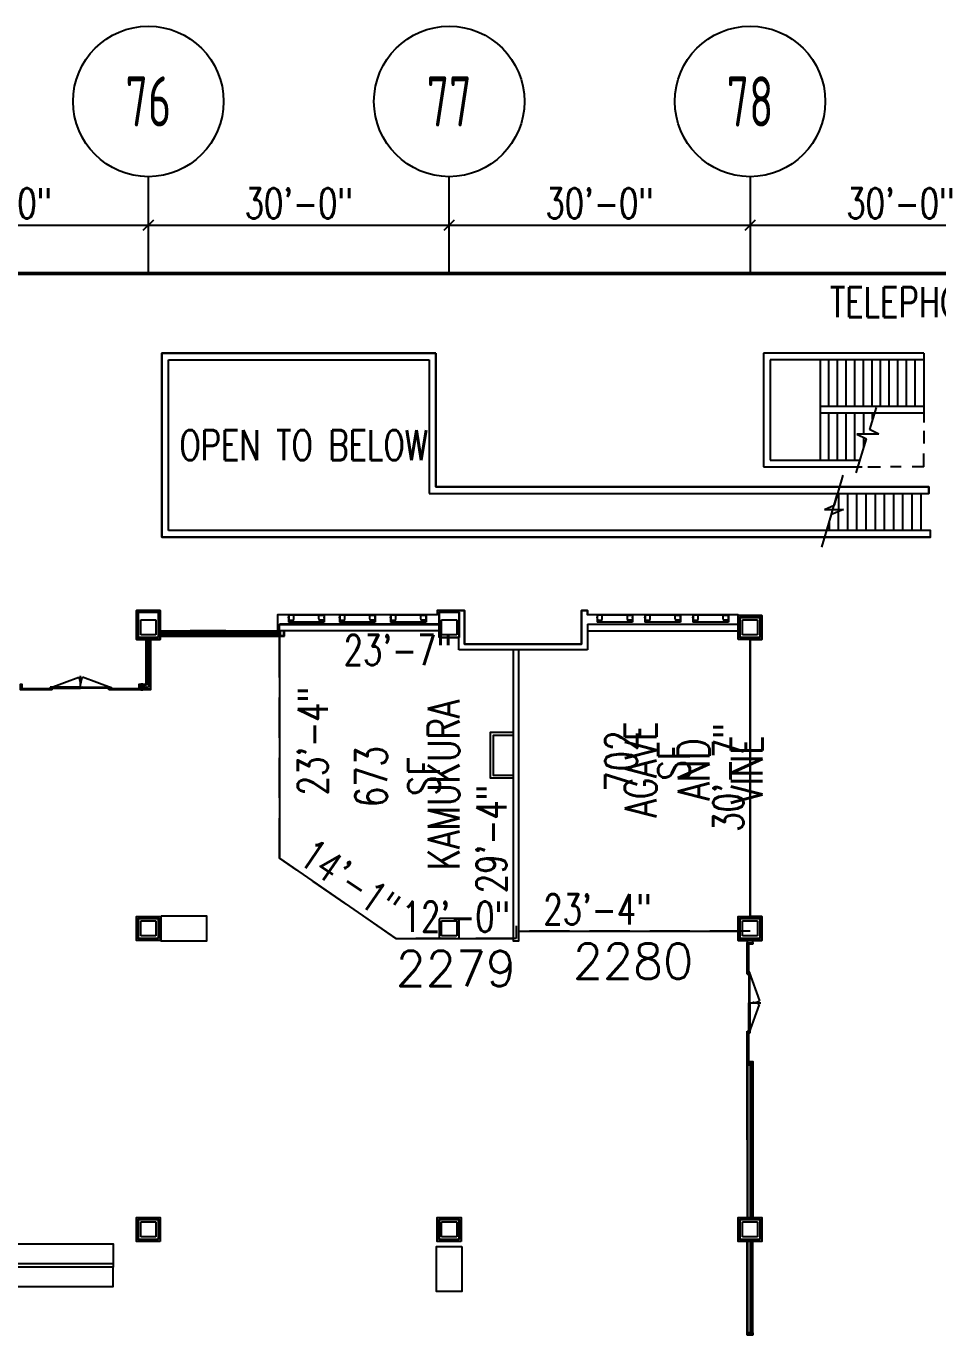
# Model space of a CAD drawing. Extents: x -13345 to 10098, y -1643 to 9113.
# Drawn here: x 7612 to 8703, y 3121 to 4686 of the extents above; entities that cross this region are included whole.
import ezdxf
from ezdxf.enums import TextEntityAlignment as Align

# ---------------------------------------------------------------- set-up
doc = ezdxf.new("R2010")
doc.units = 0
doc.header["$LTSCALE"] = 192
doc.header["$MEASUREMENT"] = 0
for name, pattern in [('DASHED2', [0.375, 0.25, -0.125]), ('HIDDEN', [0.375, 0.25, -0.125]), ('PHANTOM2', [1.25, 0.625, -0.125, 0.125, -0.125, 0.125, -0.125])]:
    doc.linetypes.add(name, pattern=pattern)
doc.layers.get('0').update_dxf_attribs({"linetype": 'CONTINUOUS'})
doc.layers.get('DEFPOINTS').update_dxf_attribs({"linetype": 'CONTINUOUS'})
for name, color, linetype in [('ARCH-DOORS-EXTERIOR', 7, 'CONTINUOUS'), ('ARCH-FEATURES', 2, 'CONTINUOUS'), ('ARCH-OPENINGS-BELOW', 1, 'CONTINUOUS'), ('ARCH-SITE-MISC', 8, 'CONTINUOUS'), ('ARCH-WALLS-EXTERIOR', 5, 'CONTINUOUS'), ('ARCH-WALLS-INTERIOR', 1, 'CONTINUOUS'), ('DIMENSIONS-STRUCTURAL-GRID', 9, 'CONTINUOUS'), ('DIMENSIONS-TENANT', 7, 'CONTINUOUS'), ('FM-SPNO', 3, 'CONTINUOUS'), ('FM-TENANT-SF', 6, 'CONTINUOUS'), ('FM-TEXT-TENANT', 6, 'CONTINUOUS'), ('STRUCTURAL-COLUMNS', 3, 'CONTINUOUS'), ('STRUCTURAL-GRID-TAGS', 8, 'CONTINUOUS'), ('TENANT-DEMISING', 4, 'CONTINUOUS'), ('TENANT-STOREFRONT-LEASELINE', 3, 'DASHED2'), ('TEXT-GENERAL', 2, 'CONTINUOUS')]:
    doc.layers.add(name, color=color, linetype=linetype)
doc.layers.add('COMMON AREA FILL', color=7, linetype='CONTINUOUS', true_color=0xdedede)
doc.styles.add('DIM', font='dim', dxfattribs={"width": 0.75})
doc.styles.add('FMSTXT', font='simplex.shx', dxfattribs={"width": 0.75})
doc.styles.add('SIMPLEX', font='SIMPLEX.shx', dxfattribs={"width": 0.75})
doc.styles.get("Standard").update_dxf_attribs({"font": 'txt.shx', "width": 0.75})
doc.dimstyles.new('LOD-EX-GRID (with ticks)', dxfattribs={"dimscale": 0, "dimtxt": 36, "dimasz": 12, "dimexe": 12, "dimexo": 12, "dimgap": 8, "dimtad": 1, "dimdec": 0, "dimrnd": 0.0625, "dimzin": 3, "dimdsep": 46, "dimlunit": 4, "dimtxsty": 'Standard', "dimblk1": 'OBLIQUE', "dimblk2": 'OBLIQUE', "dimsah": 1, "dimcen": 0, "dimclrt": 256, "dimadec": 0, "dimazin": 0, "dimtfac": 6, "dimtdec": 0, "dimtofl": 0, "dimtmove": 1, "dimatfit": 3, "dimldrblk": 'OBLIQUE', "dimfxl": 1, "dimfrac": 2, "dimtolj": 1, "dimtzin": 3, "dimarcsym": 0})
doc.dimstyles.new('LP-SP-MP (without ticks)', dxfattribs={"dimscale": 0, "dimtxt": 36, "dimasz": 12, "dimexe": 8, "dimexo": 8, "dimgap": 8, "dimtad": 1, "dimdec": 0, "dimrnd": 0.0625, "dimzin": 3, "dimdsep": 46, "dimlunit": 4, "dimtxsty": 'Standard', "dimblk1": 'OBLIQUE', "dimblk2": 'OBLIQUE', "dimsah": 1, "dimcen": 0.5, "dimse1": 1, "dimse2": 1, "dimsd1": 1, "dimsd2": 1, "dimclrt": 256, "dimadec": 0, "dimazin": 0, "dimtfac": 6, "dimtdec": 0, "dimtofl": 0, "dimtmove": 0, "dimatfit": 3, "dimldrblk": 'OBLIQUE', "dimfxl": 1, "dimfrac": 2, "dimtolj": 1, "dimtzin": 3, "dimarcsym": 0})

# ---------------------------------------------------------------- blocks, each defined once
blk = doc.blocks.new('UNITSQUARE')
for p, q in [((1, 1), (0, 1)), ((0, 1), (0, 0)), ((1, 0), (1, 1)), ((0, 0), (1, 0))]:
    blk.add_line(p, q)
blk = doc.blocks.new('COLNUMC')
at = {"linetype": 'Continuous'}
blk.add_circle((0, 0), 90, dxfattribs=at)
at = {"linetype": 'Continuous', "style": 'DIM', "width": 0.75}
blk.add_attdef('COLUMN', text='', height=60, dxfattribs=at).set_placement((0, 0), align=Align.MIDDLE)
blk = doc.blocks.new('_OBLIQUE')
at = {"color": 0, "linetype": 'ByBlock'}
blk.add_line((-0.5, -0.5), (0.5, 0.5), dxfattribs=at)
blk = doc.blocks.new('*D88')
at = {"layer": 'DEFPOINTS', "color": 0, "transparency": 16777216}
for p in [(7398.1, 4447.9), (7758.1, 4447.9), (7758.1, 4447.9)]:
    blk.add_point(p, dxfattribs=at)
at = {"layer": 'DIMENSIONS-STRUCTURAL-GRID', "color": 0, "lineweight": -2, "transparency": 16777216}
blk.add_line((7398.1, 4447.9), (7758.1, 4447.9), dxfattribs=at)
at = {"layer": 'DIMENSIONS-STRUCTURAL-GRID', "color": 0, "lineweight": -2, "transparency": 16777216, "xscale": 12, "yscale": 12, "zscale": 12, "rotation": 180}
blk.add_blockref('_OBLIQUE', (7398.1, 4447.9), dxfattribs=at)
at = {"layer": 'DIMENSIONS-STRUCTURAL-GRID', "color": 0, "lineweight": -2, "transparency": 16777216, "xscale": 12, "yscale": 12, "zscale": 12}
blk.add_blockref('_OBLIQUE', (7758.1, 4447.9), dxfattribs=at)
at = {"layer": 'DIMENSIONS-STRUCTURAL-GRID', "transparency": 16777216, "insert": (7578.1, 4473.9), "char_height": 36, "attachment_point": 5}
blk.add_mtext('\\A1;30\'-0"', dxfattribs=at)
blk = doc.blocks.new('*D89')
at = {"layer": 'DEFPOINTS', "color": 0, "transparency": 16777216}
for p in [(7758.1, 4447.9), (8118.1, 4447.9), (8118.1, 4447.9)]:
    blk.add_point(p, dxfattribs=at)
at = {"layer": 'DIMENSIONS-STRUCTURAL-GRID', "color": 0, "lineweight": -2, "transparency": 16777216}
blk.add_line((7758.1, 4447.9), (8118.1, 4447.9), dxfattribs=at)
at = {"layer": 'DIMENSIONS-STRUCTURAL-GRID', "color": 0, "lineweight": -2, "transparency": 16777216, "xscale": 12, "yscale": 12, "zscale": 12, "rotation": 180}
blk.add_blockref('_OBLIQUE', (7758.1, 4447.9), dxfattribs=at)
at = {"layer": 'DIMENSIONS-STRUCTURAL-GRID', "color": 0, "lineweight": -2, "transparency": 16777216, "xscale": 12, "yscale": 12, "zscale": 12}
blk.add_blockref('_OBLIQUE', (8118.1, 4447.9), dxfattribs=at)
at = {"layer": 'DIMENSIONS-STRUCTURAL-GRID', "transparency": 16777216, "insert": (7938.1, 4473.9), "char_height": 36, "attachment_point": 5}
blk.add_mtext('\\A1;30\'-0"', dxfattribs=at)
blk = doc.blocks.new('*D90')
at = {"layer": 'DEFPOINTS', "color": 0, "transparency": 16777216}
for p in [(8118.1, 4447.9), (8478.1, 4447.9), (8478.1, 4447.9)]:
    blk.add_point(p, dxfattribs=at)
at = {"layer": 'DIMENSIONS-STRUCTURAL-GRID', "color": 0, "lineweight": -2, "transparency": 16777216}
blk.add_line((8118.1, 4447.9), (8478.1, 4447.9), dxfattribs=at)
at = {"layer": 'DIMENSIONS-STRUCTURAL-GRID', "color": 0, "lineweight": -2, "transparency": 16777216, "xscale": 12, "yscale": 12, "zscale": 12, "rotation": 180}
blk.add_blockref('_OBLIQUE', (8118.1, 4447.9), dxfattribs=at)
at = {"layer": 'DIMENSIONS-STRUCTURAL-GRID', "color": 0, "lineweight": -2, "transparency": 16777216, "xscale": 12, "yscale": 12, "zscale": 12}
blk.add_blockref('_OBLIQUE', (8478.1, 4447.9), dxfattribs=at)
at = {"layer": 'DIMENSIONS-STRUCTURAL-GRID', "transparency": 16777216, "insert": (8298.1, 4473.9), "char_height": 36, "attachment_point": 5}
blk.add_mtext('\\A1;30\'-0"', dxfattribs=at)
blk = doc.blocks.new('*D91')
at = {"layer": 'DEFPOINTS', "color": 0, "transparency": 16777216}
for p in [(8478.1, 4447.9), (8838.1, 4447.9), (8838.1, 4447.9)]:
    blk.add_point(p, dxfattribs=at)
at = {"layer": 'DIMENSIONS-STRUCTURAL-GRID', "color": 0, "lineweight": -2, "transparency": 16777216}
blk.add_line((8478.1, 4447.9), (8838.1, 4447.9), dxfattribs=at)
at = {"layer": 'DIMENSIONS-STRUCTURAL-GRID', "color": 0, "lineweight": -2, "transparency": 16777216, "xscale": 12, "yscale": 12, "zscale": 12, "rotation": 180}
blk.add_blockref('_OBLIQUE', (8478.1, 4447.9), dxfattribs=at)
at = {"layer": 'DIMENSIONS-STRUCTURAL-GRID', "color": 0, "lineweight": -2, "transparency": 16777216, "xscale": 12, "yscale": 12, "zscale": 12}
blk.add_blockref('_OBLIQUE', (8838.1, 4447.9), dxfattribs=at)
at = {"layer": 'DIMENSIONS-STRUCTURAL-GRID', "transparency": 16777216, "insert": (8658.1, 4473.9), "char_height": 36, "attachment_point": 5}
blk.add_mtext('\\A1;30\'-0"', dxfattribs=at)
blk = doc.blocks.new('24X24COL')
blk.add_lwpolyline([(5059.8, 287.2), (5059.8, 265.2), (5060.8, 264.2), (5082.8, 264.2), (5083.8, 265.2), (5083.8, 287.2), (5082.8, 288.2), (5060.8, 288.2)], close=True)
blk = doc.blocks.new('30x24COL')
blk.add_lwpolyline([(-12, 17), (-12, -11), (-11, -12), (11, -12), (12, -11), (12, 17), (11, 18), (-11, 18)], close=True)
blk = doc.blocks.new('single slider')
for p, q in [((1170.3, -29.7), (1206.2, -29.7)), ((1170.3, -31), (1170.3, -29.7)), ((1206.1, -31), (1170.3, -31)), ((1172.5, -30.3), (1171.9, -29.8)), ((1172.5, -30.5), (1171.9, -31)), ((1172.1, -30.3), (1203.1, -30.3)), ((1172.1, -30.5), (1203.1, -30.5)), ((1202.7, -30.3), (1203.3, -29.8)), ((1202.7, -30.5), (1203.3, -31)), ((1203.1, -30.3), (1203.1, -30.5)), ((1203.3, -31), (1203.3, -29.7)), ((1206.2, -31.3), (1205, -31.3)), ((1205, -31.3), (1205, -31.5)), ((1206.1, -31.3), (1206.1, -31)), ((1206.2, -29.7), (1206.2, -31.1)), ((1206.3, -31.1), (1206.3, -31.4)), ((1206.2, -31.5), (1205, -31.5)), ((1205, -31.5), (1205.1, -31.5)), ((1205, -31.5), (1205, -31.5)), ((1205.5, -31.5), (1205.5, -31.5)), ((1206.3, -31.4), (1205.9, -31.4)), ((1205.9, -31.5), (1205.9, -31.4)), ((1205.9, -31.5), (1205.9, -31.5))]:
    blk.add_line(p, q)
at = {"linetype": 'Continuous'}
for p, q in [((1170.3, -29.7), (1170.3, -31)), ((1171.9, -29.7), (1171.9, -31)), ((1172.1, -30.3), (1172.1, -30.5)), ((1206.2, -31.3), (1205.9, -31.4)), ((1206.2, -31.1), (1206.3, -31.1))]:
    blk.add_line(p, q, dxfattribs=at)
blk = doc.blocks.new('bi-part glass slider door')
for p, q in [((3023.8, -911.1), (3060.1, -911.1)), ((3023.8, -911.1), (3023.8, -912.4)), ((3060.1, -912.4), (3023.8, -912.4)), ((3026, -911.7), (3025.4, -911.2)), ((3026, -911.8), (3025.4, -912.3)), ((3058.3, -911.7), (3025.6, -911.7)), ((3058.3, -911.8), (3025.6, -911.8)), ((3057.4, -912.8), (3057.4, -912.5)), ((3057.4, -912.5), (3057.8, -912.5)), ((3057.5, -912.4), (3058.8, -912.4)), ((3057.5, -912.6), (3058.8, -912.6)), ((3057.5, -914.1), (3057.5, -912.8)), ((3094, -914.1), (3057.5, -914.1)), ((3057.6, -912.6), (3057.6, -912.9)), ((3057.6, -912.9), (3094, -912.9)), ((3057.9, -912.4), (3057.8, -912.4)), ((3057.8, -912.4), (3057.8, -912.5)), ((3057.9, -911.7), (3058.5, -911.2)), ((3057.9, -911.8), (3058.5, -912.3)), ((3058.3, -912.4), (3058.2, -912.4)), ((3058.8, -912.4), (3058.6, -912.4)), ((3058.8, -912.6), (3058.8, -912.4)), ((3058.8, -912.4), (3058.8, -912.4)), ((3060.1, -911.1), (3060.1, -912.4)), ((3061, -913.4), (3060.4, -912.9)), ((3060.4, -912.9), (3060.4, -914.1)), ((3061, -913.6), (3060.4, -914.1)), ((3092.2, -913.4), (3060.6, -913.4)), ((3060.6, -913.6), (3060.6, -913.4)), ((3092.2, -913.6), (3060.6, -913.6)), ((3091.8, -913.4), (3092.4, -912.9)), ((3091.8, -913.6), (3092.4, -914.1)), ((3130.4, -912.9), (3094, -912.9)), ((3094, -914.1), (3130.5, -914.1)), ((3096.2, -913.4), (3095.6, -912.9)), ((3096.2, -913.6), (3095.6, -914.1)), ((3095.9, -913.4), (3127.4, -913.4)), ((3095.9, -913.6), (3127.4, -913.6)), ((3127, -913.4), (3127.6, -912.9)), ((3127, -913.6), (3127.6, -914.1)), ((3127.4, -913.6), (3127.4, -913.4)), ((3127.6, -912.9), (3127.6, -914.1)), ((3127.9, -911.1), (3164.3, -911.1)), ((3127.9, -911.1), (3127.9, -912.4)), ((3164.3, -912.4), (3127.9, -912.4)), ((3130.5, -912.4), (3129.3, -912.4)), ((3129.3, -912.6), (3129.3, -912.4)), ((3129.3, -912.4), (3129.4, -912.4)), ((3129.3, -912.4), (3129.3, -912.4)), ((3130.5, -912.6), (3129.3, -912.6)), ((3130.1, -911.7), (3129.5, -911.2)), ((3130.1, -911.8), (3129.5, -912.3)), ((3162.4, -911.7), (3129.7, -911.7)), ((3162.4, -911.8), (3129.7, -911.8)), ((3129.8, -912.4), (3129.8, -912.4)), ((3130.2, -912.4), (3130.2, -912.4)), ((3130.2, -912.4), (3130.2, -912.5)), ((3130.6, -912.5), (3130.2, -912.5)), ((3130.4, -912.6), (3130.4, -912.9)), ((3130.5, -914.1), (3130.5, -912.8)), ((3130.6, -912.8), (3130.6, -912.5)), ((3162, -911.7), (3162.6, -911.2)), ((3162, -911.8), (3162.6, -912.3)), ((3164.3, -911.1), (3164.3, -912.4))]:
    blk.add_line(p, q)
at = {"linetype": 'Continuous'}
for p, q in [((3025.4, -912.4), (3025.4, -911.1)), ((3025.6, -911.8), (3025.6, -911.7)), ((3057.5, -912.8), (3057.4, -912.8)), ((3057.5, -912.6), (3057.8, -912.5)), ((3058.3, -911.8), (3058.3, -911.7)), ((3058.5, -912.4), (3058.5, -911.1)), ((3092.2, -913.6), (3092.2, -913.4)), ((3092.4, -914.1), (3092.4, -912.9)), ((3095.6, -914.1), (3095.6, -912.9)), ((3095.9, -913.6), (3095.9, -913.4)), ((3129.5, -912.4), (3129.5, -911.1)), ((3129.7, -911.8), (3129.7, -911.7)), ((3130.5, -912.6), (3130.2, -912.5)), ((3130.5, -912.8), (3130.6, -912.8)), ((3162.4, -911.8), (3162.4, -911.7)), ((3162.6, -912.4), (3162.6, -911.1))]:
    blk.add_line(p, q, dxfattribs=at)
for points in [[(3022, -911.1), (3023.8, -911.1), (3023.8, -917.6), (3022, -917.6), (3022, -911.1)], [(3094, -912.9), (3094, -914.1)], [(3164.3, -911.1), (3166, -911.1), (3166, -917.6), (3164.3, -917.6), (3164.3, -911.1)]]:
    blk.add_lwpolyline(points)
at = {"linetype": 'PHANTOM2'}
for points in [[(3057.5, -913.5), (3091.8, -925.9)], [(3130.5, -913.5), (3096.2, -925.9)]]:
    blk.add_lwpolyline(points, dxfattribs=at)
at = {"linetype": 'HIDDEN'}
blk.add_lwpolyline([(3094, -914.1), (3094, -927.5)], dxfattribs=at)
at = {"linetype": 'PHANTOM2'}
for centre, start, end in [((3075.7, -917.2), 331.7274, 357.8945), ((3112.4, -917.2), 182.1055, 208.2726)]:
    blk.add_arc(centre, 18.4, start, end, dxfattribs=at)
blk = doc.blocks.new('fms4rm')
blk.add_attdef('FMS:RMID', text='', height=12).set_placement((0, 0), align=Align.MIDDLE_CENTER)
blk = doc.blocks.new('*D609')
at = {"layer": 'DEFPOINTS', "color": 0, "transparency": 16777216}
for p in [(8054.1, 3594.8), (8198.1, 3594.8), (8198.1, 3594.8)]:
    blk.add_point(p, dxfattribs=at)
at = {"layer": 'DIMENSIONS-TENANT', "transparency": 16777216, "insert": (8126.1, 3620.8), "char_height": 36, "attachment_point": 5}
blk.add_mtext('\\A1;12\'-0"', dxfattribs=at)
blk = doc.blocks.new('*D610')
at = {"layer": 'DEFPOINTS', "color": 0, "transparency": 16777216}
for p in [(7915.1, 3690.8), (7915.1, 3690.8), (8054.1, 3594.8)]:
    blk.add_point(p, dxfattribs=at)
at = {"layer": 'DIMENSIONS-TENANT', "transparency": 16777216, "insert": (7999.3, 3664.2), "char_height": 36, "attachment_point": 5, "rotation": 325.3692}
blk.add_mtext('\\A1;14\'-1"', dxfattribs=at)
blk = doc.blocks.new('*D611')
at = {"layer": 'DEFPOINTS', "color": 0, "transparency": 16777216}
for p in [(7915.1, 3970.8), (7980.8, 3970.8), (7915.1, 3690.8)]:
    blk.add_point(p, dxfattribs=at)
at = {"layer": 'DIMENSIONS-TENANT', "transparency": 16777216, "insert": (7954.8, 3830.8), "char_height": 36, "attachment_point": 5, "rotation": 90}
blk.add_mtext('\\A1;23\'-4"', dxfattribs=at)
blk = doc.blocks.new('*D612')
at = {"layer": 'DEFPOINTS', "color": 0, "transparency": 16777216}
for p in [(7915.1, 3970.8), (8198.1, 3946.8), (8198.1, 3913.7)]:
    blk.add_point(p, dxfattribs=at)
at = {"layer": 'DIMENSIONS-TENANT', "transparency": 16777216, "insert": (8056.6, 3939.7), "char_height": 36, "attachment_point": 5}
blk.add_mtext('\\A1;23\'-7"', dxfattribs=at)
blk = doc.blocks.new('*D613')
at = {"layer": 'DEFPOINTS', "color": 0, "transparency": 16777216}
for p in [(8194.6, 3946.8), (8198.1, 3946.8), (8198.1, 3594.8)]:
    blk.add_point(p, dxfattribs=at)
at = {"layer": 'DIMENSIONS-TENANT', "transparency": 16777216, "insert": (8168.6, 3713.7), "char_height": 36, "attachment_point": 5, "rotation": 90}
blk.add_mtext('\\A1;29\'-4"', dxfattribs=at)
blk = doc.blocks.new('*D625')
at = {"layer": 'DEFPOINTS', "color": 0, "transparency": 16777216}
for p in [(8198.1, 3603.6), (8478.1, 3603.6), (8478.1, 3603.6)]:
    blk.add_point(p, dxfattribs=at)
at = {"layer": 'DIMENSIONS-TENANT', "transparency": 16777216, "insert": (8295.6, 3629.6), "char_height": 36, "attachment_point": 5}
blk.add_mtext('\\A1;23\'-4"', dxfattribs=at)
blk = doc.blocks.new('*D630')
at = {"layer": 'DEFPOINTS', "color": 0, "transparency": 16777216}
for p in [(8478.1, 3970.8), (8478.1, 3970.8), (8478.1, 3603.6)]:
    blk.add_point(p, dxfattribs=at)
at = {"layer": 'DIMENSIONS-TENANT', "transparency": 16777216, "insert": (8452.1, 3787.2), "char_height": 36, "attachment_point": 5, "rotation": 90}
blk.add_mtext('\\A1;30\'-7"', dxfattribs=at)

msp = doc.modelspace()

# ---------------------------------------------------------------- linework, layer by layer
at = {"layer": 'ARCH-DOORS-EXTERIOR'}
for points in [[(7810.3, 3956.1), (7810.3, 3962.6), (7808.3, 3962.6), (7808.3, 3956.1)], [(7848.3, 3956.1), (7848.3, 3962.6), (7846.3, 3962.6), (7846.3, 3956.1)]]:
    msp.add_lwpolyline(points, close=True, dxfattribs=at)
at = {"layer": 'ARCH-FEATURES'}
for p, q in [((8494.1, 4294.8), (8494.1, 4158.8)), ((8686.1, 4294.8), (8494.1, 4294.8)), ((8686.1, 4294.8), (8686.1, 4211.8)), ((8502.1, 4286.8), (8502.1, 4166.8)), ((8686.1, 4286.8), (8502.1, 4286.8)), ((8562.1, 4287.8), (8562.1, 4167.8)), ((8572.4, 4230.8), (8572.4, 4286.8)), ((8582.7, 4230.8), (8582.7, 4286.8)), ((8593.1, 4230.8), (8593.1, 4286.8)), ((8603.4, 4230.8), (8603.4, 4286.8)), ((8613.7, 4230.8), (8613.7, 4286.8)), ((8624.1, 4230.8), (8624.1, 4286.8)), ((8634.4, 4230.8), (8634.4, 4286.8)), ((8644.7, 4230.8), (8644.7, 4286.8)), ((8655.1, 4230.8), (8655.1, 4286.8)), ((8665.4, 4230.8), (8665.4, 4286.8)), ((8675.7, 4230.8), (8675.7, 4286.8)), ((8686.1, 4230.8), (8562.1, 4230.8)), ((8629.1, 4229.8), (8620.9, 4203.3)), ((8686.1, 4222.8), (8562.1, 4222.8)), ((8572.4, 4166.8), (8572.4, 4222.8)), ((8582.7, 4166.8), (8582.7, 4222.8)), ((8593.1, 4166.8), (8593.1, 4222.8)), ((8603.4, 4166.8), (8603.4, 4222.8)), ((8613.7, 4222.8), (8613.7, 4197.8)), ((8624.1, 4222.8), (8624.1, 4215.8)), ((8606.1, 4197.8), (8617.5, 4192.1)), ((8632.1, 4197.8), (8606.1, 4197.8)), ((8632.1, 4197.8), (8620.9, 4203.3)), ((8686.1, 4201.7), (8686.1, 4186.8)), ((8605.1, 4151.8), (8617.5, 4192.1)), ((8613.7, 4192.8), (8613.7, 4181.8)), ((8502.1, 4166.8), (8609.7, 4166.8)), ((8686.1, 4158.8), (8686.1, 4174.8)), ((8494.1, 4158.8), (8612.1, 4158.8)), ((8589.1, 4148.8), (8578.7, 4113.1)), ((8619.1, 4158.8), (8634.1, 4158.8)), ((8659.1, 4158.8), (8646.1, 4158.8)), ((8686.1, 4158.8), (8672.1, 4158.8)), ((8584.1, 4127.8), (8584.1, 4108.8)), ((8595.1, 4082.8), (8595.1, 4126.8)), ((8606.1, 4082.8), (8606.1, 4126.8)), ((8617.1, 4082.8), (8617.1, 4126.8)), ((8628.1, 4082.8), (8628.1, 4126.8)), ((8639.1, 4082.8), (8639.1, 4126.8)), ((8650.1, 4082.8), (8650.1, 4126.8)), ((8661.1, 4082.8), (8661.1, 4126.8)), ((8672.1, 4082.8), (8672.1, 4126.8)), ((8683.1, 4082.8), (8683.1, 4126.8)), ((8564.1, 4062.8), (8575.5, 4101.9)), ((8567.1, 4107.8), (8578.7, 4113.1)), ((8567.1, 4107.8), (8590.1, 4107.8)), ((8590.1, 4107.8), (8575.5, 4101.9)), ((8584.1, 4082.8), (8584.1, 4105.3)), ((8573.1, 4082.8), (8573.1, 4092.8)), ((7772.3, 3962.4), (7808.3, 3962.4)), ((7915.1, 3962.4), (7848.3, 3962.4)), ((7852.5, 3961.7), (7915.8, 3961.7)), ((8106.1, 3969.8), (7915.1, 3969.7)), ((7915.1, 3962.8), (7915.1, 3962.4)), ((7921.1, 3956.4), (7921.1, 3962.8)), ((7755.1, 3952.5), (7755.1, 3898.5)), ((7755.8, 3950.8), (7755.8, 3897.8)), ((7758.1, 3950.8), (7758.1, 3895.5)), ((7760.3, 3950.8), (7760.3, 3893.3)), ((7761.1, 3892.5), (7761.1, 3952.5)), ((7808.3, 3956.4), (7772.3, 3956.4)), ((7848.3, 3959.4), (7850.8, 3959.4)), ((7848.3, 3956.4), (7921.1, 3956.4)), ((7852.5, 3959.4), (7915.8, 3959.3)), ((7852.5, 3957.2), (7915.8, 3957.2)), ((8478.1, 3954.8), (8478.1, 3621)), ((7755.1, 3898.5), (7749.1, 3898.5)), ((7755.1, 3897.8), (7753.3, 3897.8)), ((7755.1, 3897.8), (7755.8, 3897.8)), ((7751.6, 3892.5), (7761.1, 3892.5)), ((7753.3, 3895.5), (7758.1, 3895.5)), ((7753.3, 3893.3), (7760.3, 3893.3)), ((8475.1, 3443.5), (8475.1, 3261)), ((8478.1, 3443.5), (8478.1, 3261)), ((8481.1, 3261), (8481.1, 3443.5)), ((8475.1, 3232.5), (8475.1, 3123.3)), ((8478.1, 3232.5), (8478.1, 3123.3)), ((8481.1, 3123.3), (8481.1, 3232.5))]:
    msp.add_line(p, q, dxfattribs=at)
for points in [[(7772.3, 3957.2), (7774.1, 3957.2), (7774.1, 3961.7), (7772.3, 3961.7)], [(7806.5, 3957.1), (7808.3, 3957.1), (7808.3, 3961.6), (7806.5, 3961.6)], [(7850.8, 3957.2), (7852.5, 3957.2), (7852.5, 3961.7), (7850.8, 3961.7)], [(7920.3, 3957.2), (7920.3, 3962.8), (7915.8, 3962.8), (7915.8, 3957.2)], [(7755.8, 3952.5), (7755.8, 3950.8), (7760.3, 3950.8), (7760.3, 3952.5)], [(7751.6, 3893.3), (7753.3, 3893.3), (7753.3, 3897.8), (7751.6, 3897.8)]]:
    msp.add_lwpolyline(points, close=True, dxfattribs=at)
for points in [[(7774.1, 3961.7), (7806.5, 3961.6)], [(7774.1, 3959.4), (7806.5, 3959.4)], [(7774.1, 3957.2), (7806.5, 3957.1)], [(7773.5, 3622), (7827.5, 3622), (7827.5, 3591.5), (7773.5, 3591.5), (7773.5, 3622)], [(7440.1, 3229.6), (7716.1, 3229.6), (7716.1, 3205.6), (7440.1, 3205.6)], [(7440.1, 3229.6), (7440.1, 3178.6), (7716.1, 3178.6), (7716.1, 3201.6)], [(8133.3, 3226.5), (8133.3, 3172.5), (8102.8, 3172.5), (8102.8, 3226.5), (8133.3, 3226.5)], [(7716.1, 3205.6), (7716.1, 3203.6), (7716.1, 3201.6), (7440.1, 3201.6)]]:
    msp.add_lwpolyline(points, dxfattribs=at)
at = {"layer": 'ARCH-OPENINGS-BELOW'}
for p, q in [((7774.1, 4074.8), (7774.1, 4294.8)), ((7774.1, 4294.8), (8102.1, 4294.8)), ((8102.1, 4294.8), (8102.1, 4134.8)), ((7782.1, 4082.8), (7782.1, 4286.8)), ((7782.1, 4286.8), (8094.1, 4286.8)), ((8094.1, 4286.8), (8094.1, 4126.8)), ((8102.1, 4134.8), (8692.1, 4134.8)), ((8692.1, 4134.8), (8692.1, 4126.8)), ((8094.1, 4126.8), (8692.1, 4126.8)), ((8694.1, 4074.8), (7774.1, 4074.8)), ((8694.1, 4082.8), (7782.1, 4082.8)), ((8694.1, 4074.8), (8694.1, 4082.8))]:
    msp.add_line(p, q, dxfattribs=at)
at = {"layer": 'ARCH-SITE-MISC'}
msp.add_line((8940.3, 4390.8), (7397.2, 4390.8), dxfattribs=at)
at = {"layer": 'ARCH-WALLS-EXTERIOR'}
for p, q in [((7912.8, 3981.8), (7912.8, 3962.8)), ((7926, 3981.8), (7912.8, 3981.8)), ((7926, 3981.8), (7926, 3973)), ((7987, 3981.8), (7968.6, 3981.8)), ((7968.6, 3981.8), (7968.6, 3973)), ((7987, 3981.8), (7987, 3973)), ((8048, 3981.8), (8029.6, 3981.8)), ((8029.6, 3981.8), (8029.6, 3973)), ((8048, 3981.8), (8048, 3973)), ((8103.8, 3981.8), (8090.6, 3981.8)), ((8090.6, 3981.8), (8090.6, 3973)), ((8103.8, 3987), (8132.3, 3987)), ((8103.8, 3987), (8103.8, 3981.8)), ((8106.1, 3954.8), (8106.1, 3984.8)), ((8106.1, 3984.8), (8130.1, 3984.8)), ((8130.1, 3987), (8136.6, 3987)), ((8130.1, 3984.8), (8130.1, 3954.8)), ((8136.6, 3987), (8136.6, 3946.8)), ((8276.6, 3946.8), (8276.6, 3987)), ((8276.6, 3987), (8283.6, 3987)), ((8283.6, 3987), (8283.6, 3981.8)), ((8295, 3981.8), (8283.6, 3981.8)), ((8295, 3981.8), (8295, 3973)), ((8352.4, 3981.8), (8337.5, 3981.8)), ((8337.5, 3981.8), (8337.5, 3973)), ((8352.4, 3981.8), (8352.4, 3973)), ((8409.8, 3981.8), (8393, 3981.8)), ((8395, 3981.8), (8395, 3973)), ((8409.8, 3981.8), (8409.8, 3973)), ((8463.8, 3981.8), (8452.4, 3981.8)), ((8452.4, 3981.8), (8452.4, 3973)), ((8463.8, 3952.5), (8463.8, 3981.8)), ((8463.8, 3981), (8492.3, 3981)), ((8492.3, 3981), (8492.3, 3952.5)), ((7915.1, 3962.8), (7912.8, 3962.8)), ((8106.1, 3970.8), (7915.1, 3970.8)), ((7915.1, 3962.8), (7915.1, 3970.8)), ((8106.1, 3962.8), (7915.1, 3962.8)), ((7968.6, 3973), (7926, 3973)), ((8029.6, 3973), (7987, 3973)), ((8090.6, 3973), (8048, 3973)), ((8283.6, 3970.8), (8466.1, 3970.8)), ((8283.6, 3970.8), (8283.6, 3939.8)), ((8283.6, 3970.8), (8283.6, 3962.8)), ((8283.6, 3962.8), (8466.1, 3962.8)), ((8337.5, 3973), (8295, 3973)), ((8395, 3973), (8352.4, 3973)), ((8452.4, 3973), (8409.8, 3973)), ((8130.1, 3954.8), (8106.1, 3954.8)), ((8129.6, 3939.8), (8129.6, 3954.8)), ((8136.6, 3946.8), (8276.6, 3946.8)), ((8492.3, 3952.5), (8463.8, 3952.5)), ((8283.6, 3939.8), (8129.6, 3939.8))]:
    msp.add_line(p, q, dxfattribs=at)
for points in [[(7772.3, 3952.5), (7743.8, 3952.5), (7743.8, 3987), (7772.3, 3987)], [(7770.1, 3954.8), (7746.1, 3954.8), (7746.1, 3984.8), (7770.1, 3984.8)], [(7926, 3979), (7926.3, 3979), (7926.3, 3978.2), (7926, 3978.2)], [(7929.3, 3981.8), (7965.3, 3981.8), (7965.3, 3982), (7929.3, 3982)], [(7968.6, 3979), (7968.3, 3979), (7968.3, 3978.2), (7968.6, 3978.2)], [(7987, 3979), (7987.3, 3979), (7987.3, 3978.2), (7987, 3978.2)], [(7990.3, 3981.8), (8026.3, 3981.8), (8026.3, 3982), (7990.3, 3982)], [(8029.6, 3979), (8029.3, 3979), (8029.3, 3978.2), (8029.6, 3978.2)], [(8048, 3979), (8048.3, 3979), (8048.3, 3978.2), (8048, 3978.2)], [(8051.3, 3981.8), (8087.3, 3981.8), (8087.3, 3982), (8051.3, 3982)], [(8090.6, 3979), (8090.3, 3979), (8090.3, 3978.2), (8090.6, 3978.2)], [(8295, 3979), (8295.3, 3979), (8295.3, 3978.2), (8295, 3978.2)], [(8298.3, 3981.8), (8334.3, 3981.8), (8334.3, 3982), (8298.3, 3982)], [(8337.5, 3979), (8337.3, 3979), (8337.3, 3978.2), (8337.5, 3978.2)], [(8352.4, 3979), (8352.7, 3979), (8352.7, 3978.2), (8352.4, 3978.2)], [(8355.7, 3981.8), (8391.7, 3981.8), (8391.7, 3982), (8355.7, 3982)], [(8395, 3979), (8394.7, 3979), (8394.7, 3978.2), (8395, 3978.2)], [(8409.8, 3979), (8410.1, 3979), (8410.1, 3978.2), (8409.8, 3978.2)], [(8413.1, 3981.8), (8449.1, 3981.8), (8449.1, 3982), (8413.1, 3982)], [(8452.4, 3979), (8452.1, 3979), (8452.1, 3978.2), (8452.4, 3978.2)], [(8490.1, 3954.8), (8466.1, 3954.8), (8466.1, 3978.8), (8490.1, 3978.8)], [(7848.3, 3962.6), (7848.3, 3956.1), (7850.8, 3956.1), (7850.8, 3962.6)], [(7749.1, 3898.8), (7749.1, 3892.3), (7751.6, 3892.3), (7751.6, 3898.8)], [(8492.3, 3592.5), (8463.8, 3592.5), (8463.8, 3621), (8492.3, 3621)], [(8490.1, 3594.8), (8466.1, 3594.8), (8466.1, 3618.8), (8490.1, 3618.8)], [(8481.3, 3592.5), (8474.8, 3592.5), (8474.8, 3590), (8481.3, 3590)], [(8481.3, 3446), (8474.8, 3446), (8474.8, 3443.5), (8481.3, 3443.5)], [(8492.3, 3232.5), (8463.8, 3232.5), (8463.8, 3261), (8492.3, 3261)], [(8490.1, 3234.8), (8466.1, 3234.8), (8466.1, 3258.8), (8490.1, 3258.8)], [(8481.3, 3123.3), (8474.8, 3123.3), (8474.8, 3120.8), (8481.3, 3120.8)]]:
    msp.add_lwpolyline(points, close=True, dxfattribs=at)
for points in [[(7927.8, 3975.5), (7930.8, 3975.5, 0.414214), (7932.3, 3977), (7932.3, 3980, 0.414214), (7930.8, 3981.5), (7927.8, 3981.5, 0.414214), (7926.3, 3980), (7926.3, 3977, 0.414214)], [(7966.8, 3975.5), (7963.8, 3975.5, -0.414214), (7962.3, 3977), (7962.3, 3980, -0.414214), (7963.8, 3981.5), (7966.8, 3981.5, -0.414214), (7968.3, 3980), (7968.3, 3977, -0.414214)], [(7988.8, 3975.5), (7991.8, 3975.5, 0.414214), (7993.3, 3977), (7993.3, 3980, 0.414214), (7991.8, 3981.5), (7988.8, 3981.5, 0.414214), (7987.3, 3980), (7987.3, 3977, 0.414214)], [(8027.8, 3975.5), (8024.8, 3975.5, -0.414214), (8023.3, 3977), (8023.3, 3980, -0.414214), (8024.8, 3981.5), (8027.8, 3981.5, -0.414214), (8029.3, 3980), (8029.3, 3977, -0.414214)], [(8049.8, 3975.5), (8052.8, 3975.5, 0.414214), (8054.3, 3977), (8054.3, 3980, 0.414214), (8052.8, 3981.5), (8049.8, 3981.5, 0.414214), (8048.3, 3980), (8048.3, 3977, 0.414214)], [(8088.8, 3975.5), (8085.8, 3975.5, -0.414214), (8084.3, 3977), (8084.3, 3980, -0.414214), (8085.8, 3981.5), (8088.8, 3981.5, -0.414214), (8090.3, 3980), (8090.3, 3977, -0.414214)], [(8296.8, 3975.5), (8299.8, 3975.5, 0.414214), (8301.3, 3977), (8301.3, 3980, 0.414214), (8299.8, 3981.5), (8296.8, 3981.5, 0.414214), (8295.3, 3980), (8295.3, 3977, 0.414214)], [(8335.8, 3975.5), (8332.8, 3975.5, -0.414214), (8331.3, 3977), (8331.3, 3980, -0.414214), (8332.8, 3981.5), (8335.8, 3981.5, -0.414214), (8337.3, 3980), (8337.3, 3977, -0.414214)], [(8354.2, 3975.5), (8357.2, 3975.5, 0.414214), (8358.7, 3977), (8358.7, 3980, 0.414214), (8357.2, 3981.5), (8354.2, 3981.5, 0.414214), (8352.7, 3980), (8352.7, 3977, 0.414214)], [(8393.2, 3975.5), (8390.2, 3975.5, -0.414214), (8388.7, 3977), (8388.7, 3980, -0.414214), (8390.2, 3981.5), (8393.2, 3981.5, -0.414214), (8394.7, 3980), (8394.7, 3977, -0.414214)], [(8411.6, 3975.5), (8414.6, 3975.5, 0.414214), (8416.1, 3977), (8416.1, 3980, 0.414214), (8414.6, 3981.5), (8411.6, 3981.5, 0.414214), (8410.1, 3980), (8410.1, 3977, 0.414214)], [(8450.6, 3975.5), (8447.6, 3975.5, -0.414214), (8446.1, 3977), (8446.1, 3980, -0.414214), (8447.6, 3981.5), (8450.6, 3981.5, -0.414214), (8452.1, 3980), (8452.1, 3977, -0.414214)]]:
    msp.add_lwpolyline(points, format="xyb", close=True, dxfattribs=at)
for centre in [(7931.6, 3973.8), (7963, 3973.8), (7992.6, 3973.8), (8024, 3973.8), (8053.6, 3973.8), (8085, 3973.8), (8300.6, 3973.8), (8332, 3973.8), (8358, 3973.8), (8389.4, 3973.8), (8415.4, 3973.8), (8446.8, 3973.8)]:
    msp.add_circle(centre, 0.5, dxfattribs=at)
at = {"layer": 'ARCH-WALLS-INTERIOR'}
msp.add_lwpolyline([(8194.6, 3786.3), (8167.6, 3786.3), (8167.6, 3841.3), (8195.1, 3841.3)], dxfattribs=at)
for points in [[(8194.6, 3789.8), (8171.1, 3789.8), (8171.1, 3837.8), (8194.6, 3837.8)], [(7772.3, 3592.5), (7743.8, 3592.5), (7743.8, 3621), (7772.3, 3621)], [(7770.1, 3594.8), (7746.1, 3594.8), (7746.1, 3618.8), (7770.1, 3618.8)], [(7772.3, 3232.5), (7743.8, 3232.5), (7743.8, 3261), (7772.3, 3261)], [(7770.1, 3234.8), (7746.1, 3234.8), (7746.1, 3258.8), (7770.1, 3258.8)], [(8132.3, 3232.5), (8103.8, 3232.5), (8103.8, 3261), (8132.3, 3261)], [(8130.1, 3234.8), (8106.1, 3234.8), (8106.1, 3258.8), (8130.1, 3258.8)]]:
    msp.add_lwpolyline(points, close=True, dxfattribs=at)
at = {"layer": 'COMMON AREA FILL'}
msp.add_lwpolyline([(8826.8, 1266.8), (8826.8, 2902.8), (8958.1, 2902.8), (8958.1, 3634.5), (8945.4, 3634.5), (8945.4, 3709.8), (8825.7, 3709.8), (8825.7, 3983.8), (9068.7, 3983.8), (9068.7, 3978.8), (9558.1, 3978.8), (9558.1, 4062.8), (9102.1, 4062.8), (9102.1, 4134.8), (9558.1, 4134.8), (9558.1, 4197), (9258.6, 4197), (9103.5, 4169.5), (9025.4, 4169.5), (8963.9, 4371.6, 0.330152), (8941, 4388.7), (7397.1, 4388.7, 0.502604)], format="xyb", dxfattribs=at)
for points in [[(8102.1, 4294.8), (7774.1, 4294.8), (7774.1, 4074.8), (8694.1, 4074.8), (8694.1, 4082.8), (8569.9, 4082.8), (8582.7, 4126.8), (8692.1, 4126.8), (8692.1, 4134.8), (8102.1, 4134.8)], [(7751.6, 3892.3), (7751.6, 3892.5), (7761.1, 3892.5), (7761.1, 3952.5), (7772.3, 3952.5), (7772.3, 3956.4), (7808.3, 3956.4), (7808.3, 3956.1), (7850.8, 3956.1), (7850.8, 3956.4), (7915.1, 3956.4), (7915.1, 3690.8), (8054.1, 3594.8), (8194.6, 3594.8), (8194.6, 3591.8), (8201.6, 3591.8), (8201.6, 3603.6), (8463.8, 3603.6), (8463.8, 3592.5), (8474.8, 3592.5), (8474.8, 3588.3), (8481.3, 3588.3), (8481.3, 3592.5), (8492.3, 3592.5), (8492.3, 3621), (8478.1, 3621), (8478.1, 3952.5), (8492.3, 3952.5), (8492.3, 3981), (8463.8, 3981), (8463.8, 3981.8), (8449.1, 3981.8), (8449.1, 3982), (8298.3, 3982), (8298.3, 3981.8), (8283.6, 3981.8), (8283.6, 3987), (8276.6, 3987), (8276.6, 3946.8), (8136.6, 3946.8), (8136.6, 3987), (8103.8, 3987), (8103.8, 3981.8), (8087.3, 3981.8), (8087.3, 3982), (7929.3, 3982), (7929.3, 3981.8), (7912.8, 3981.8), (7912.8, 3962.8), (7912.8, 3962.4), (7850.8, 3962.4), (7850.8, 3962.6), (7808.3, 3962.6), (7808.3, 3962.4), (7772.3, 3962.4), (7772.3, 3987), (7743.8, 3987), (7743.8, 3952.5), (7755.1, 3952.5), (7755.1, 3898.5), (7751.6, 3898.5), (7751.6, 3898.8), (7749.1, 3898.8), (7749.1, 3892.3)], [(8481.3, 3120.8), (8474.8, 3120.8), (8474.8, 3232.5), (8463.8, 3232.5), (8463.8, 3261), (8475.1, 3261), (8474.8, 3446), (8481.3, 3446), (8481.3, 3261), (8492.3, 3261), (8492.3, 3232.5), (8481.1, 3232.5), (8481.1, 3123.3), (8481.3, 3123.3), (8481.3, 3120.8)]]:
    msp.add_lwpolyline(points, close=True, dxfattribs=at)
at = {"layer": 'STRUCTURAL-GRID-TAGS'}
for p, q in [((7758.1, 4390), (7758.1, 4505.8)), ((8118.1, 4390), (8118.1, 4505.8)), ((8478.1, 4505.8), (8478.1, 4390))]:
    msp.add_line(p, q, dxfattribs=at)
at = {"layer": 'TENANT-DEMISING'}
msp.add_lwpolyline([(8194.6, 3591.8), (8201.6, 3591.8), (8201.6, 3939.8), (8194.6, 3939.8)], close=True, dxfattribs=at)
at = {"layer": 'TENANT-STOREFRONT-LEASELINE'}
for p, q in [((7915.1, 3690.8), (7915.1, 3957.2)), ((8054.1, 3594.8), (7915.1, 3690.8)), ((8198.1, 3609.8), (8198.1, 3594.8)), ((8478.1, 3603.6), (8198.1, 3603.6)), ((8198.1, 3594.8), (8054.1, 3594.8))]:
    msp.add_line(p, q, dxfattribs=at)

# ---------------------------------------------------------------- block references
at = {"layer": 'ARCH-DOORS-EXTERIOR', "xscale": -1}
msp.add_blockref('single slider', (9016.5, 3989.8), dxfattribs=at)
at = {"layer": 'ARCH-DOORS-EXTERIOR'}
for p, rotation in [((10771.1, 2981.2), 180), ((7563.7, 424), 90)]:
    msp.add_blockref('bi-part glass slider door', p, dxfattribs=dict(at, rotation=rotation))
at = {"layer": 'FM-SPNO', "xscale": 3.5, "yscale": 3.5, "zscale": 3.5}
for p, values in [((8338.1, 3567.6), {'FMS:RMID': '2280'}), ((8126.1, 3558.8), {'FMS:RMID': '2279'})]:
    msp.add_blockref('fms4rm', p, dxfattribs=at).add_auto_attribs(values)
at = {"layer": 'STRUCTURAL-COLUMNS'}
for name, p in [('30x24COL', (7758.1, 3966.8)), ('30x24COL', (8118.1, 3966.8)), ('24X24COL', (3406.3, 3690.6)), ('24X24COL', (2686.3, 3330.6)), ('24X24COL', (3046.3, 3330.6)), ('24X24COL', (3406.3, 3330.6)), ('24X24COL', (2686.3, 2970.6)), ('24X24COL', (3046.3, 2970.6)), ('24X24COL', (3406.3, 2970.6))]:
    msp.add_blockref(name, p, dxfattribs=at)
at = {"layer": 'STRUCTURAL-COLUMNS', "xscale": 18, "yscale": -18, "zscale": 12}
for p in [(7749.1, 3975.8), (8109.1, 3975.8), (8469.1, 3975.8), (7749.1, 3615.8), (8109.1, 3615.8), (8469.1, 3615.8), (7749.1, 3255.8), (8109.1, 3255.8), (8469.1, 3255.8)]:
    msp.add_blockref('UNITSQUARE', p, dxfattribs=at)
at = {"layer": 'STRUCTURAL-GRID-TAGS'}
for p, values in [((7758.1, 4595.8), {'COLUMN': '76'}), ((8118.1, 4595.8), {'COLUMN': '77'}), ((8478.1, 4595.8), {'COLUMN': '78'})]:
    msp.add_blockref('COLNUMC', p, dxfattribs=at).add_auto_attribs(values)

# ---------------------------------------------------------------- texts
at = {"layer": 'FM-TENANT-SF', "char_height": 38, "width": 1, "attachment_point": 5, "rotation": 90, "style": 'FMSTXT'}
for s, insert in [('702 SF', (8355.6, 3806.8)), ('673 SF', (8056.4, 3788.3))]:
    msp.add_mtext(s, dxfattribs=dict(at, insert=insert))
at = {"layer": 'FM-TEXT-TENANT', "char_height": 38, "width": 1, "attachment_point": 5, "rotation": 90, "style": 'FMSTXT'}
for s, insert in [('KAMUKURA', (8111.4, 3778.3)), ('AGAVE AND VINE', (8410.6, 3796.8))]:
    msp.add_mtext(s, dxfattribs=dict(at, insert=insert))
at = {"layer": 'TEXT-GENERAL', "style": 'SIMPLEX', "width": 0.75}
msp.add_text('TELEPHONES', height=36, dxfattribs=at).set_placement((8687.6, 4355.7), align=Align.MIDDLE_CENTER)
at = {"layer": 'TEXT-GENERAL', "insert": (7944, 4184.8), "char_height": 36, "width": 323.786, "attachment_point": 5, "style": 'SIMPLEX'}
msp.add_mtext('OPEN TO BELOW', dxfattribs=at)

# ---------------------------------------------------------------- dimensions: what is measured, and where the dimension line sits
at = {"layer": 'DIMENSIONS-STRUCTURAL-GRID'}
for base, p1, p2, picture, middle in [((7758.1, 4447.9), (7398.1, 4447.9), (7758.1, 4447.9), '*D88', (7578.1, 4473.9)), ((8118.1, 4447.9), (7758.1, 4447.9), (8118.1, 4447.9), '*D89', (7938.1, 4473.9)), ((8478.1, 4447.9), (8118.1, 4447.9), (8478.1, 4447.9), '*D90', (8298.1, 4473.9)), ((8838.1, 4447.9), (8478.1, 4447.9), (8838.1, 4447.9), '*D91', (8658.1, 4473.9))]:
    dim = msp.add_linear_dim(base=base, p1=p1, p2=p2, dimstyle='LOD-EX-GRID (with ticks)', override={"dimscale": 1}, dxfattribs=at)
    dim.commit()
    dim.dimension.update_dxf_attribs({"geometry": picture, "text_midpoint": middle})
at = {"layer": 'DIMENSIONS-TENANT'}
for base, p1, p2, picture, middle in [((7980.8, 3970.8), (7915.1, 3690.8), (7915.1, 3970.8), '*D611', (7954.8, 3830.8)), ((8478.1, 3970.8), (8478.1, 3603.6), (8478.1, 3970.8), '*D630', (8452.1, 3787.2))]:
    dim = msp.add_linear_dim(base=base, p1=p1, p2=p2, angle=90, dimstyle='LP-SP-MP (without ticks)', override={"dimscale": 1}, dxfattribs=at)
    dim.commit()
    dim.dimension.update_dxf_attribs({"geometry": picture, "text_midpoint": middle})
for base, p1, p2, picture, middle in [((8198.1, 3913.7), (7915.1, 3970.8), (8198.1, 3946.8), '*D612', (8056.6, 3939.7)), ((8198.1, 3594.8), (8054.1, 3594.8), (8198.1, 3594.8), '*D609', (8126.1, 3620.8))]:
    dim = msp.add_linear_dim(base=base, p1=p1, p2=p2, dimstyle='LP-SP-MP (without ticks)', override={"dimscale": 1}, dxfattribs=at)
    dim.commit()
    dim.dimension.update_dxf_attribs({"geometry": picture, "text_midpoint": middle})
dim = msp.add_linear_dim(base=(8194.6, 3946.8), p1=(8198.1, 3594.8), p2=(8198.1, 3946.8), angle=90, dimstyle='LP-SP-MP (without ticks)', override={"dimscale": 1}, dxfattribs=at)
dim.commit()
dim.dimension.update_dxf_attribs({"geometry": '*D613', "text_midpoint": (8194.6, 3713.7), "dimtype": 160})
dim = msp.add_aligned_dim(p1=(8054.1, 3594.8), p2=(7915.1, 3690.8), distance=0, dimstyle='LP-SP-MP (without ticks)', override={"dimscale": 1}, dxfattribs=at)
dim.commit()
dim.dimension.update_dxf_attribs({"geometry": '*D610', "text_midpoint": (7999.3, 3664.2)})
dim = msp.add_linear_dim(base=(8478.1, 3603.6), p1=(8198.1, 3603.6), p2=(8478.1, 3603.6), dimstyle='LP-SP-MP (without ticks)', override={"dimscale": 1}, dxfattribs=at)
dim.commit()
dim.dimension.update_dxf_attribs({"geometry": '*D625', "text_midpoint": (8295.6, 3603.6), "dimtype": 160})

doc.saveas('drawing.dxf')
